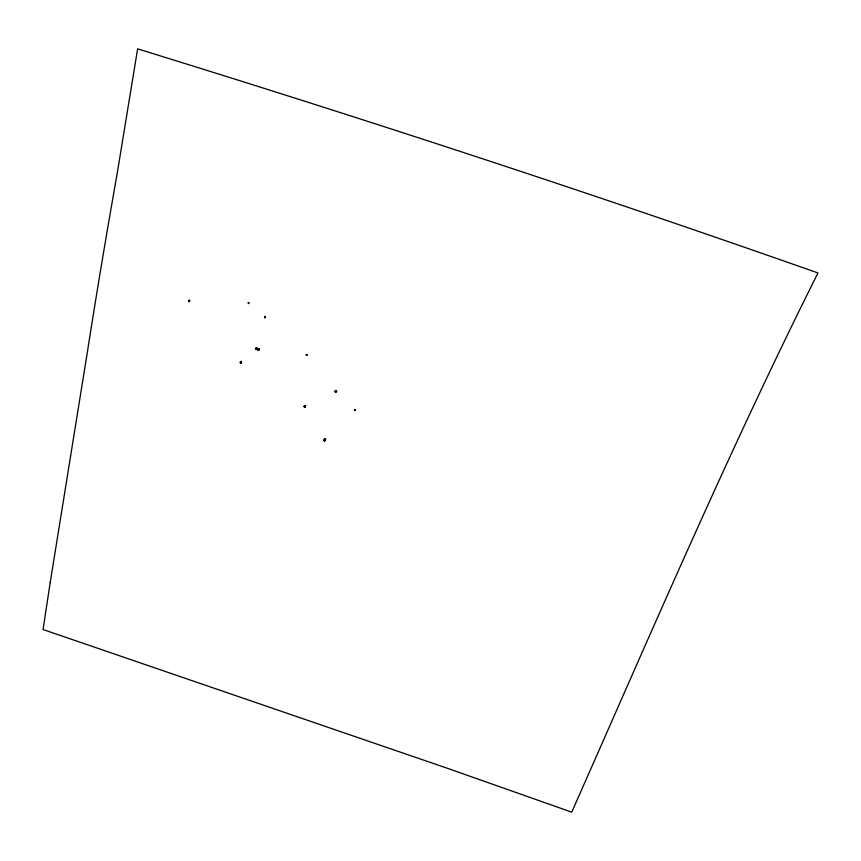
<?xml version="1.0" encoding="UTF-8"?>
<svg xmlns="http://www.w3.org/2000/svg" width="861" height="861" viewBox="0 0 861 861"><rect width="100%" height="100%" fill="white"/><g stroke="black" fill="none" stroke-linecap="round" stroke-linejoin="round"><path stroke-width="1.29" d="M256.503 347.478L256.147 349.566L256.761 349.125M189.269 300.145L188.925 301.587L189.528 301.447M264.822 317.795L265.296 316.493M325.06 438.561L324.07 440.8L325.555 439.045M354.754 410.266L354.947 409.492M324.5 438.841L324.037 440.057L324.748 440.94L325.447 439.39M325.049 438.744L324.393 440.993L325.092 439.454M264.811 316.751L265.479 317.461M248.334 302.545L248.786 303.459M305.558 405.822L304.159 406.855L304.202 406.048M305.709 405.929L305.074 406.822L304.041 406.467L304.417 405.854M305.3 406.521L305.074 407.178L304.708 405.531M264.994 316.514L265.242 317.763M306.408 355.206L306.785 354.474M304.88 406.532L304.568 407.188L305.181 405.52M248.269 302.803L248.678 303.384M248.56 302.426L248.474 303.621M325.706 439.562L325.114 440.692L323.973 440.477L324.834 438.755M259.409 349.329L258.741 350.126L257.956 349.34L258.365 348.77M259.376 349.275L257.762 349.77L258.192 349.168M241.478 362.363C241.446 363.493 239.627 362.363 240.563 361.803M257.041 348.511L256.374 349.308L255.588 348.511L255.997 347.941M257.008 348.457L255.394 348.953L255.825 348.35M241.521 362.029L240.929 363.116L240.886 361.297M258.838 349.749L258.515 350.384L258.806 348.63M259.204 348.888L257.977 350.244L258.386 349.598M257.019 347.779L255.609 349.426L256.018 348.78M240.789 362.524L240.434 363.105L241.446 361.469M240.52 362.18L240.144 362.739L241.607 362.707M248.431 303.04L248.775 302.609M265.565 316.697L264.478 317.537M189.711 300.952L189.129 301.511L188.807 300.285M189.829 300.683L189.216 301.318L188.624 300.726M189.689 300.381L188.559 301.608L188.914 301.156M335.123 392.046L336.468 390.679M354.377 410.202L355.119 409.825M335.812 390.388L335.747 392.315M335.166 390.603L336.36 392.11M306.118 354.883L306.957 354.678M334.843 391.454L336.769 391.292M354.301 409.814L355.162 410.062M306.322 354.592L307.129 355.023M354.538 409.524L355.012 410.245M306.516 354.441L306.828 355.259M50.207 582.499L43.05 629.52L446.891 768.109L571.726 812.16C651.691 631.468 729.418 449.7 817.95 272.969C594.187 194.091 368.723 120.26 142.043 50.229L137.642 48.84L117.247 173.083A1917.921 191.583 -75.9 0 0 87.51 351.245L50.207 582.499"/></g></svg>
